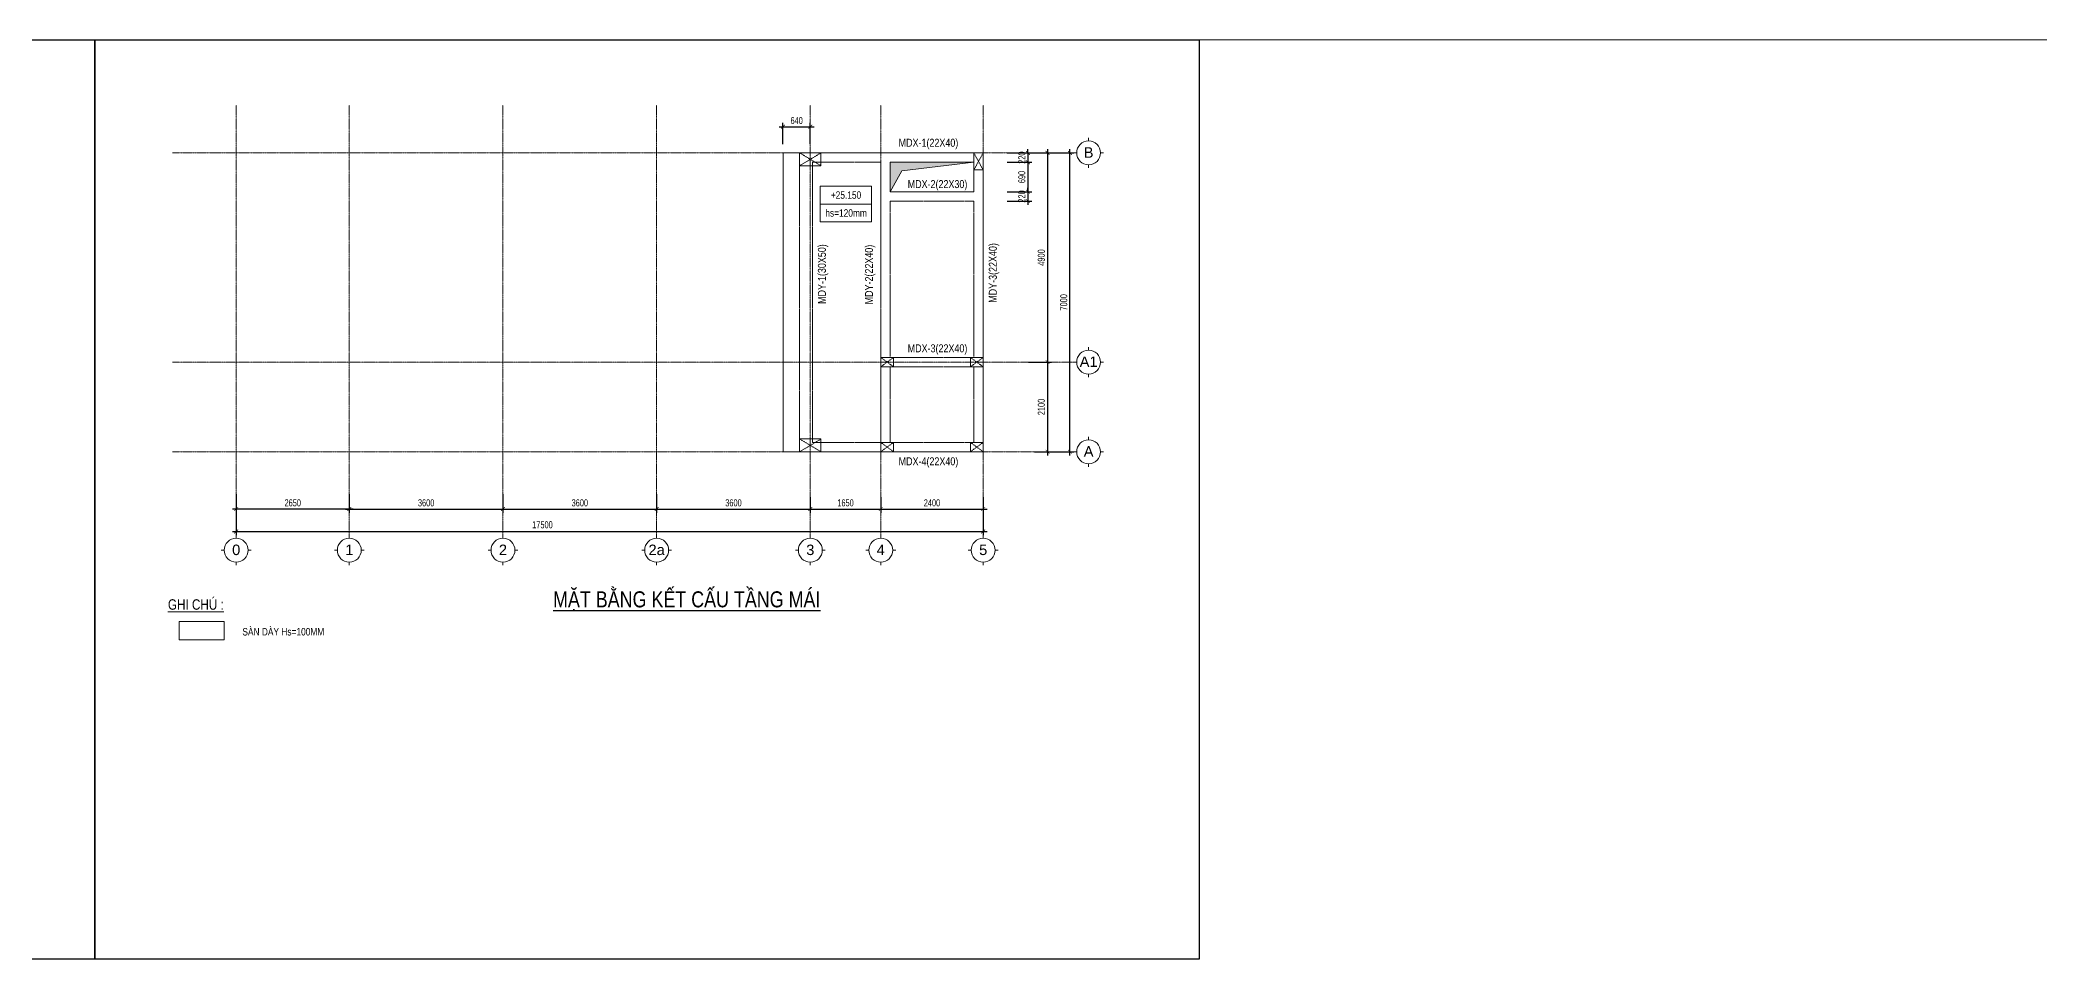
# Model space of a CAD drawing. Extents: x -165145 to 691808, y -202842 to 311040.
# Drawn here: x 315665 to 362496, y -21190 to 335 of the extents above; entities that cross this region are included whole.
import ezdxf
from ezdxf.enums import TextEntityAlignment as Align

# ---------------------------------------------------------------- set-up
doc = ezdxf.new("R2010")
doc.units = 0
doc.header["$LTSCALE"] = 10
doc.header["$MEASUREMENT"] = 0
doc.linetypes.add('CENTER', pattern=[2, 1.25, -0.25, 0.25, -0.25])
doc.linetypes.add('HIDDEN', pattern=[2.3807, 1.587, -0.7937])
doc.layers.get('0').update_dxf_attribs({"linetype": 'CONTINUOUS'})
doc.layers.get('Defpoints').update_dxf_attribs({"color": 5, "linetype": 'CONTINUOUS'})
doc.layers.add('GE_KC_AXIS', color=5, linetype='CENTER')
doc.layers.add('GE_KC_TEXT_BIG', color=4, linetype='CONTINUOUS')
for name, color, linetype, lineweight in [('GE_KC_DIM', 1, 'CONTINUOUS', 20), ('GE_KC_GHICHU', 4, 'CONTINUOUS', 20), ('GE_KC_HATCH', 250, 'CONTINUOUS', 20), ('GE_KC_NETKHUAT', 9, 'HIDDEN', 20), ('GE_KC_NETMANH', 8, 'CONTINUOUS', 20), ('GE_KC_NETTHAY', 2, 'CONTINUOUS', 20), ('GE_KC_TEXT', 4, 'CONTINUOUS', 20), ('GE_KC_TEXT TRUC', 4, 'CONTINUOUS', 20), ('GE_KC_TRUC', 5, 'CENTER', 20), ('L-SITE', 91, 'CONTINUOUS', 9)]:
    doc.layers.add(name, color=color, linetype=linetype, lineweight=lineweight)
doc.styles.add('Arial', font='arial.ttf', dxfattribs={"height": 400})
doc.styles.add('GE_KC-Arial', font='arial.ttf', dxfattribs={"width": 0.75})
doc.styles.add('VNCC-Arial', font='arial.ttf', dxfattribs={"width": 0.8})
doc.dimstyles.new('GE_KC_DIM75', dxfattribs={"dimscale": 75, "dimtxt": 2.2, "dimasz": 1.2, "dimexe": 1.2, "dimexo": 0, "dimgap": 0.8, "dimtad": 1, "dimdec": 0, "dimzin": 1, "dimdsep": 46, "dimtxsty": 'GE_KC-Arial', "dimblk": 'ARCHTICK', "dimcen": 1.2, "dimdle": 1.2, "dimclrd": 1, "dimclre": 1, "dimclrt": 4, "dimadec": 0, "dimazin": 0, "dimtfac": 1, "dimtdec": 0, "dimtix": 1, "dimtmove": 2, "dimatfit": 3, "dimfxl": 0.15, "dimtvp": 0.833333, "dimtolj": 1, "dimtzin": 0, "dimarcsym": 0})

# ---------------------------------------------------------------- blocks, each defined once
blk = doc.blocks.new('Grid - M_Grid Head - Circle-24584-TẦNG 2')
at = {"layer": 'L-SITE'}
for p, q in [((-4, 0), (-5, 0)), ((0, 4), (0, 5)), ((4, 0), (5, 0)), ((0, -4), (0, -5))]:
    blk.add_line(p, q, dxfattribs=at)
blk.add_circle((0, 0), 4, dxfattribs=at)
blk = doc.blocks.new('_ArchTick')
at = {"color": 0, "linetype": 'ByBlock', "const_width": 0.15}
blk.add_lwpolyline([(-0.5, -0.5), (0.5, 0.5)], dxfattribs=at)
blk = doc.blocks.new('*D1464')
at = {"layer": 'Defpoints', "color": 0, "transparency": 16777216}
for p in [(15914, 7000), (16882, 7000), (16048, 0)]:
    blk.add_point(p, dxfattribs=at)
at = {"layer": 'GE_KC_DIM', "color": 1, "lineweight": -2, "transparency": 16777216}
for p, q in [((16882, -90), (16882, 7090)), ((15914, 7000), (16972, 7000)), ((16048, 0), (16972, 0))]:
    blk.add_line(p, q, dxfattribs=at)
at = {"layer": 'GE_KC_DIM', "color": 1, "lineweight": -2, "transparency": 16777216, "xscale": 90, "yscale": 90, "zscale": 90}
for p, rotation in [((16882, 7000), 90), ((16882, 0), 270)]:
    blk.add_blockref('_ArchTick', p, dxfattribs=dict(at, rotation=rotation))
at = {"layer": 'GE_KC_DIM', "color": 4, "transparency": 16777216, "insert": (16737, 3500), "char_height": 165, "attachment_point": 5, "rotation": 90, "style": 'GE_KC-Arial'}
blk.add_mtext('\\A1;7000', dxfattribs=at)
blk = doc.blocks.new('*D1465')
at = {"layer": 'Defpoints', "color": 0, "transparency": 16777216}
for p in [(0, -991), (3600, -991), (3600, -1341)]:
    blk.add_point(p, dxfattribs=at)
at = {"layer": 'GE_KC_DIM', "color": 1, "lineweight": -2, "transparency": 16777216}
for p, q in [((-90, -1341), (3690, -1341)), ((0, -991), (0, -1431)), ((3600, -991), (3600, -1431))]:
    blk.add_line(p, q, dxfattribs=at)
at = {"layer": 'GE_KC_DIM', "color": 1, "lineweight": -2, "transparency": 16777216, "xscale": 90, "yscale": 90, "zscale": 90, "rotation": 180}
blk.add_blockref('_ArchTick', (0, -1341), dxfattribs=at)
at = {"layer": 'GE_KC_DIM', "color": 1, "lineweight": -2, "transparency": 16777216, "xscale": 90, "yscale": 90, "zscale": 90}
blk.add_blockref('_ArchTick', (3600, -1341), dxfattribs=at)
at = {"layer": 'GE_KC_DIM', "color": 4, "transparency": 16777216, "insert": (1800, -1197), "char_height": 165, "attachment_point": 5, "style": 'GE_KC-Arial'}
blk.add_mtext('\\A1;3600', dxfattribs=at)
blk = doc.blocks.new('*D1466')
at = {"layer": 'Defpoints', "color": 0, "transparency": 16777216}
for p in [(10800, -1062), (12450, -1062), (12450, -1341)]:
    blk.add_point(p, dxfattribs=at)
at = {"layer": 'GE_KC_DIM', "color": 1, "lineweight": -2, "transparency": 16777216}
for p, q in [((10710, -1341), (12540, -1341)), ((10800, -1062), (10800, -1431)), ((12450, -1062), (12450, -1431))]:
    blk.add_line(p, q, dxfattribs=at)
at = {"layer": 'GE_KC_DIM', "color": 1, "lineweight": -2, "transparency": 16777216, "xscale": 90, "yscale": 90, "zscale": 90, "rotation": 180}
blk.add_blockref('_ArchTick', (10800, -1341), dxfattribs=at)
at = {"layer": 'GE_KC_DIM', "color": 1, "lineweight": -2, "transparency": 16777216, "xscale": 90, "yscale": 90, "zscale": 90}
blk.add_blockref('_ArchTick', (12450, -1341), dxfattribs=at)
at = {"layer": 'GE_KC_DIM', "color": 4, "transparency": 16777216, "insert": (11625, -1197), "char_height": 165, "attachment_point": 5, "style": 'GE_KC-Arial'}
blk.add_mtext('\\A1;1650', dxfattribs=at)
blk = doc.blocks.new('*D1467')
at = {"layer": 'Defpoints', "color": 0, "transparency": 16777216}
for p in [(12450, -1062), (14850, -1062), (14850, -1341)]:
    blk.add_point(p, dxfattribs=at)
at = {"layer": 'GE_KC_DIM', "color": 1, "lineweight": -2, "transparency": 16777216}
for p, q in [((12360, -1341), (14940, -1341)), ((12450, -1062), (12450, -1431)), ((14850, -1062), (14850, -1431))]:
    blk.add_line(p, q, dxfattribs=at)
at = {"layer": 'GE_KC_DIM', "color": 1, "lineweight": -2, "transparency": 16777216, "xscale": 90, "yscale": 90, "zscale": 90, "rotation": 180}
blk.add_blockref('_ArchTick', (12450, -1341), dxfattribs=at)
at = {"layer": 'GE_KC_DIM', "color": 1, "lineweight": -2, "transparency": 16777216, "xscale": 90, "yscale": 90, "zscale": 90}
blk.add_blockref('_ArchTick', (14850, -1341), dxfattribs=at)
at = {"layer": 'GE_KC_DIM', "color": 4, "transparency": 16777216, "insert": (13650, -1197), "char_height": 165, "attachment_point": 5, "style": 'GE_KC-Arial'}
blk.add_mtext('\\A1;2400', dxfattribs=at)
blk = doc.blocks.new('*D1468')
at = {"layer": 'Defpoints', "color": 0, "transparency": 16777216}
for p in [(-2650, -991), (14850, -1062), (14850, -1866)]:
    blk.add_point(p, dxfattribs=at)
at = {"layer": 'GE_KC_DIM', "color": 1, "lineweight": -2, "transparency": 16777216}
for p, q in [((-2650, -991), (-2650, -1956)), ((14850, -1062), (14850, -1956)), ((-2740, -1866), (14940, -1866))]:
    blk.add_line(p, q, dxfattribs=at)
at = {"layer": 'GE_KC_DIM', "color": 1, "lineweight": -2, "transparency": 16777216, "xscale": 90, "yscale": 90, "zscale": 90, "rotation": 180}
blk.add_blockref('_ArchTick', (-2650, -1866), dxfattribs=at)
at = {"layer": 'GE_KC_DIM', "color": 1, "lineweight": -2, "transparency": 16777216, "xscale": 90, "yscale": 90, "zscale": 90}
blk.add_blockref('_ArchTick', (14850, -1866), dxfattribs=at)
at = {"layer": 'GE_KC_DIM', "color": 4, "transparency": 16777216, "insert": (4525, -1710), "char_height": 165, "attachment_point": 5, "style": 'GE_KC-Arial'}
blk.add_mtext('\\A1;17500', dxfattribs=at)
blk = doc.blocks.new('*D1469')
at = {"layer": 'Defpoints', "color": 0, "transparency": 16777216}
for p in [(15914, 7000), (15914, 2100), (16357, 2100)]:
    blk.add_point(p, dxfattribs=at)
at = {"layer": 'GE_KC_DIM', "color": 1, "lineweight": -2, "transparency": 16777216}
for p, q in [((16357, 7090), (16357, 2010)), ((15914, 7000), (16447, 7000)), ((15914, 2100), (16447, 2100))]:
    blk.add_line(p, q, dxfattribs=at)
at = {"layer": 'GE_KC_DIM', "color": 1, "lineweight": -2, "transparency": 16777216, "xscale": 90, "yscale": 90, "zscale": 90}
for p, rotation in [((16357, 7000), 90), ((16357, 2100), 270)]:
    blk.add_blockref('_ArchTick', p, dxfattribs=dict(at, rotation=rotation))
at = {"layer": 'GE_KC_DIM', "color": 4, "transparency": 16777216, "insert": (16212, 4550), "char_height": 165, "attachment_point": 5, "rotation": 90, "style": 'GE_KC-Arial'}
blk.add_mtext('\\A1;4900', dxfattribs=at)
blk = doc.blocks.new('*D1470')
at = {"layer": 'Defpoints', "color": 0, "transparency": 16777216}
for p in [(15914, 2100), (16048, 0), (16357, 0)]:
    blk.add_point(p, dxfattribs=at)
at = {"layer": 'GE_KC_DIM', "color": 1, "lineweight": -2, "transparency": 16777216}
for p, q in [((15914, 2100), (16447, 2100)), ((16357, 2190), (16357, -90)), ((16048, 0), (16447, 0))]:
    blk.add_line(p, q, dxfattribs=at)
at = {"layer": 'GE_KC_DIM', "color": 1, "lineweight": -2, "transparency": 16777216, "xscale": 90, "yscale": 90, "zscale": 90}
for p, rotation in [((16357, 2100), 90), ((16357, 0), 270)]:
    blk.add_blockref('_ArchTick', p, dxfattribs=dict(at, rotation=rotation))
at = {"layer": 'GE_KC_DIM', "color": 4, "transparency": 16777216, "insert": (16212, 1050), "char_height": 165, "attachment_point": 5, "rotation": 90, "style": 'GE_KC-Arial'}
blk.add_mtext('\\A1;2100', dxfattribs=at)
blk = doc.blocks.new('*D1471')
at = {"layer": 'Defpoints', "color": 0, "transparency": 16777216}
for p in [(-2650, -991), (-2650, -1341), (0, -991)]:
    blk.add_point(p, dxfattribs=at)
at = {"layer": 'GE_KC_DIM', "color": 1, "lineweight": -2, "transparency": 16777216}
for p, q in [((90, -1341), (-2740, -1341)), ((-2650, -991), (-2650, -1431)), ((0, -991), (0, -1431))]:
    blk.add_line(p, q, dxfattribs=at)
at = {"layer": 'GE_KC_DIM', "color": 1, "lineweight": -2, "transparency": 16777216, "xscale": 90, "yscale": 90, "zscale": 90, "rotation": 180}
blk.add_blockref('_ArchTick', (-2650, -1341), dxfattribs=at)
at = {"layer": 'GE_KC_DIM', "color": 1, "lineweight": -2, "transparency": 16777216, "xscale": 90, "yscale": 90, "zscale": 90}
blk.add_blockref('_ArchTick', (0, -1341), dxfattribs=at)
at = {"layer": 'GE_KC_DIM', "color": 4, "transparency": 16777216, "insert": (-1325, -1197), "char_height": 165, "attachment_point": 5, "style": 'GE_KC-Arial'}
blk.add_mtext('\\A1;2650', dxfattribs=at)
blk = doc.blocks.new('*D1472')
at = {"layer": 'Defpoints', "color": 0, "transparency": 16777216}
for p in [(3600, -991), (7200, -991), (7200, -1341)]:
    blk.add_point(p, dxfattribs=at)
at = {"layer": 'GE_KC_DIM', "color": 1, "lineweight": -2, "transparency": 16777216}
for p, q in [((3510, -1341), (7290, -1341)), ((3600, -991), (3600, -1431)), ((7200, -991), (7200, -1431))]:
    blk.add_line(p, q, dxfattribs=at)
at = {"layer": 'GE_KC_DIM', "color": 1, "lineweight": -2, "transparency": 16777216, "xscale": 90, "yscale": 90, "zscale": 90, "rotation": 180}
blk.add_blockref('_ArchTick', (3600, -1341), dxfattribs=at)
at = {"layer": 'GE_KC_DIM', "color": 1, "lineweight": -2, "transparency": 16777216, "xscale": 90, "yscale": 90, "zscale": 90}
blk.add_blockref('_ArchTick', (7200, -1341), dxfattribs=at)
at = {"layer": 'GE_KC_DIM', "color": 4, "transparency": 16777216, "insert": (5400, -1197), "char_height": 165, "attachment_point": 5, "style": 'GE_KC-Arial'}
blk.add_mtext('\\A1;3600', dxfattribs=at)
blk = doc.blocks.new('*D1473')
at = {"layer": 'Defpoints', "color": 0, "transparency": 16777216}
for p in [(7200, -991), (10800, -1062), (10800, -1341)]:
    blk.add_point(p, dxfattribs=at)
at = {"layer": 'GE_KC_DIM', "color": 1, "lineweight": -2, "transparency": 16777216}
for p, q in [((7110, -1341), (10890, -1341)), ((7200, -991), (7200, -1431)), ((10800, -1062), (10800, -1431))]:
    blk.add_line(p, q, dxfattribs=at)
at = {"layer": 'GE_KC_DIM', "color": 1, "lineweight": -2, "transparency": 16777216, "xscale": 90, "yscale": 90, "zscale": 90, "rotation": 180}
blk.add_blockref('_ArchTick', (7200, -1341), dxfattribs=at)
at = {"layer": 'GE_KC_DIM', "color": 1, "lineweight": -2, "transparency": 16777216, "xscale": 90, "yscale": 90, "zscale": 90}
blk.add_blockref('_ArchTick', (10800, -1341), dxfattribs=at)
at = {"layer": 'GE_KC_DIM', "color": 4, "transparency": 16777216, "insert": (9000, -1197), "char_height": 165, "attachment_point": 5, "style": 'GE_KC-Arial'}
blk.add_mtext('\\A1;3600', dxfattribs=at)
blk = doc.blocks.new('*D2080')
at = {"layer": 'Defpoints', "color": 0, "transparency": 16777216}
for p in [(338320, -2310), (338320, -2530), (338810, -2530)]:
    blk.add_point(p, dxfattribs=at)
at = {"layer": 'GE_KC_DIM', "color": 1, "lineweight": -2, "transparency": 16777216}
for p, q in [((338320, -2310), (338900, -2310)), ((338810, -2310), (338810, -2220)), ((338810, -2310), (338810, -2530)), ((338320, -2530), (338900, -2530)), ((338810, -2530), (338810, -2620))]:
    blk.add_line(p, q, dxfattribs=at)
at = {"layer": 'GE_KC_DIM', "color": 1, "lineweight": -2, "transparency": 16777216, "xscale": 90, "yscale": 90, "zscale": 90}
for p, rotation in [((338810, -2310), 270), ((338810, -2530), 90)]:
    blk.add_blockref('_ArchTick', p, dxfattribs=dict(at, rotation=rotation))
at = {"layer": 'GE_KC_DIM', "color": 4, "transparency": 16777216, "insert": (338666, -2420), "char_height": 165, "attachment_point": 5, "rotation": 90, "style": 'GE_KC-Arial'}
blk.add_mtext('\\A1;220', dxfattribs=at)
blk = doc.blocks.new('*D2081')
at = {"layer": 'Defpoints', "color": 0, "transparency": 16777216}
for p in [(338320, -2530), (338320, -3220), (338810, -3220)]:
    blk.add_point(p, dxfattribs=at)
at = {"layer": 'GE_KC_DIM', "color": 1, "lineweight": -2, "transparency": 16777216}
for p, q in [((338320, -2530), (338900, -2530)), ((338810, -2440), (338810, -3310)), ((338320, -3220), (338900, -3220))]:
    blk.add_line(p, q, dxfattribs=at)
at = {"layer": 'GE_KC_DIM', "color": 1, "lineweight": -2, "transparency": 16777216, "xscale": 90, "yscale": 90, "zscale": 90}
for p, rotation in [((338810, -2530), 90), ((338810, -3220), 270)]:
    blk.add_blockref('_ArchTick', p, dxfattribs=dict(at, rotation=rotation))
at = {"layer": 'GE_KC_DIM', "color": 4, "transparency": 16777216, "insert": (338666, -2875), "char_height": 165, "attachment_point": 5, "rotation": 90, "style": 'GE_KC-Arial'}
blk.add_mtext('\\A1;690', dxfattribs=at)
blk = doc.blocks.new('*D2082')
at = {"layer": 'Defpoints', "color": 0, "transparency": 16777216}
for p in [(338320, -3220), (338320, -3440), (338810, -3440)]:
    blk.add_point(p, dxfattribs=at)
at = {"layer": 'GE_KC_DIM', "color": 1, "lineweight": -2, "transparency": 16777216}
for p, q in [((338320, -3220), (338900, -3220)), ((338810, -3220), (338810, -3130)), ((338810, -3220), (338810, -3440)), ((338320, -3440), (338900, -3440)), ((338810, -3440), (338810, -3530))]:
    blk.add_line(p, q, dxfattribs=at)
at = {"layer": 'GE_KC_DIM', "color": 1, "lineweight": -2, "transparency": 16777216, "xscale": 90, "yscale": 90, "zscale": 90}
for p, rotation in [((338810, -3220), 270), ((338810, -3440), 90)]:
    blk.add_blockref('_ArchTick', p, dxfattribs=dict(at, rotation=rotation))
at = {"layer": 'GE_KC_DIM', "color": 4, "transparency": 16777216, "insert": (338666, -3330), "char_height": 165, "attachment_point": 5, "rotation": 90, "style": 'GE_KC-Arial'}
blk.add_mtext('\\A1;220', dxfattribs=at)
blk = doc.blocks.new('MBKC-MAI')
at = {"layer": 'GE_KC_HATCH'}
h = blk.add_hatch(color=256, dxfattribs=at)
h.dxf.hatch_style = 1
h.paths.add_polyline_path([(-1903, 6577), (-220, 6780), (-2180, 6780), (-2180, 6090)])
at = {"layer": 'GE_KC_HATCH', "flags": 128}
blk.add_lwpolyline([(-2180, 6090), (-1903, 6577), (-220, 6780)], dxfattribs=at)
at = {"layer": 'GE_KC_NETKHUAT'}
for p, q in [((-4300, 6780), (-4300, 220)), ((-4000, 6780), (-4000, 220)), ((-2400, 6780), (-4000, 6780)), ((-2400, 6780), (-2400, 220)), ((-2180, 5870), (-2180, 2210)), ((-220, 5870), (-2180, 5870)), ((-220, 5870), (-220, 2210)), ((-2180, 2210), (-220, 2210)), ((-2180, 1990), (-220, 1990)), ((-2180, 1990), (-2180, 220)), ((-220, 1990), (-220, 220)), ((-2400, 220), (-4000, 220)), ((-220, 220), (-2180, 220))]:
    blk.add_line(p, q, dxfattribs=at)
at = {"layer": 'GE_KC_NETTHAY'}
for p, q in [((0, 7000), (-4690, 7000)), ((-4690, 7000), (-4690, 0)), ((-2180, 6780), (-2180, 6090)), ((-220, 6780), (-2180, 6780)), ((-220, 6780), (-220, 6090)), ((0, 7000), (0, 0)), ((-220, 6090), (-2180, 6090)), ((0, 0), (-4690, 0))]:
    blk.add_line(p, q, dxfattribs=at)
blk = doc.blocks.new('A$C527e8f06')
at = {"layer": 'GE_KC_NETKHUAT'}
for p, q in [((10550, 7000), (11050, 6700)), ((11050, 7000), (10550, 6700)), ((14630, 7000), (14850, 6600)), ((14850, 7000), (14630, 6600)), ((12450, 2210), (12750, 1990)), ((12750, 2210), (12450, 1990)), ((14550, 2210), (14850, 1990)), ((14850, 2210), (14550, 1990)), ((10550, 300), (11050, 0)), ((11050, 300), (10550, 0)), ((12450, 220), (12750, 0)), ((12750, 220), (12450, 0)), ((14550, 220), (14850, 0)), ((14850, 220), (14550, 0))]:
    blk.add_line(p, q, dxfattribs=at)
at = {"layer": 'GE_KC_NETTHAY', "linetype": 'Continuous'}
for points in [[(11050, 7000), (10550, 7000), (10550, 6700), (11050, 6700)], [(14850, 7000), (14630, 7000), (14630, 6600), (14850, 6600)], [(12750, 2210), (12450, 2210), (12450, 1990), (12750, 1990)], [(14850, 2210), (14550, 2210), (14550, 1990), (14850, 1990)], [(11050, 300), (10550, 300), (10550, 0), (11050, 0)], [(12750, 220), (12450, 220), (12450, 0), (12750, 0)], [(14850, 220), (14550, 220), (14550, 0), (14850, 0)]]:
    blk.add_lwpolyline(points, close=True, dxfattribs=at)
blk = doc.blocks.new('*D2112')
at = {"layer": 'Defpoints', "color": 0, "transparency": 16777216}
for p in [(333711, -1697), (333071, -2109), (333711, -2109)]:
    blk.add_point(p, dxfattribs=at)
at = {"layer": 'GE_KC_DIM', "color": 1, "lineweight": -2, "transparency": 16777216}
for p, q in [((332981, -1697), (333801, -1697)), ((333071, -2109), (333071, -1607)), ((333711, -2109), (333711, -1607))]:
    blk.add_line(p, q, dxfattribs=at)
at = {"layer": 'GE_KC_DIM', "color": 1, "lineweight": -2, "transparency": 16777216, "xscale": 90, "yscale": 90, "zscale": 90, "rotation": 180}
blk.add_blockref('_ArchTick', (333071, -1697), dxfattribs=at)
at = {"layer": 'GE_KC_DIM', "color": 1, "lineweight": -2, "transparency": 16777216, "xscale": 90, "yscale": 90, "zscale": 90}
blk.add_blockref('_ArchTick', (333711, -1697), dxfattribs=at)
at = {"layer": 'GE_KC_DIM', "color": 4, "transparency": 16777216, "insert": (333391, -1553), "char_height": 165, "attachment_point": 5, "style": 'GE_KC-Arial'}
blk.add_mtext('\\A1;640', dxfattribs=at)
blk = doc.blocks.new('TRUC')
at = {"layer": 'GE_KC_TRUC', "ltscale": 2}
for p, q in [((-2650, -1955.6), (-2650, 8124.4)), ((0, -1955.6), (0, 8124.4)), ((3600, -1955.6), (3600, 8124.4)), ((7200, -1955.6), (7200, 8124.4)), ((10800, -1955.6), (10800, 8124.4)), ((12450, -1955.6), (12450, 8124.4)), ((14850, -1955.6), (14850, 8124.4)), ((-4139.6, 7000), (16969.7, 7000)), ((-4139.6, 2100), (16969.7, 2100)), ((-4139.6, 0), (16969.7, 0))]:
    blk.add_line(p, q, dxfattribs=at)
at = {"layer": 'GE_KC_TEXT TRUC', "lineweight": 9, "xscale": 70, "yscale": 70, "zscale": 70, "rotation": 270}
for p in [(17319.7, 7000), (17319.7, 2100), (17319.7, 0), (-2650, -2305.6), (0, -2305.6), (3600, -2305.6), (7200, -2305.6), (10800, -2305.6), (12450, -2305.6), (14850, -2305.6)]:
    blk.add_blockref('Grid - M_Grid Head - Circle-24584-TẦNG 2', p, dxfattribs=at)
at = {"layer": 'GE_KC_TEXT TRUC', "style": 'Arial'}
for s, p in [('B', (17319.7, 6886.4)), ('A1', (17319.7, 1986.4)), ('A', (17319.7, -113.6)), ('0', (-2650, -2419.2)), ('1', (0, -2419.2)), ('2', (3600, -2419.2)), ('2a', (7200, -2419.2)), ('3', (10800, -2419.2)), ('4', (12450, -2419.2)), ('5', (14850, -2419.2))]:
    blk.add_text(s, height=245, dxfattribs=at).set_placement(p, align=Align.CENTER)
at = {"layer": 'GE_KC_DIM'}
for base, p1, p2, picture, middle in [((16881.7, 7000), (16048.4, 0), (15914.3, 7000), '*D1464', (16737.4, 3500)), ((16356.7, 2100), (15914.3, 7000), (15914.3, 2100), '*D1469', (16212.4, 4550)), ((16356.7, 0), (15914.3, 2100), (16048.4, 0), '*D1470', (16212.4, 1050))]:
    dim = blk.add_linear_dim(base=base, p1=p1, p2=p2, angle=90, dimstyle='GE_KC_DIM75', dxfattribs=at)
    dim.commit()
    dim.dimension.update_dxf_attribs({"geometry": picture, "text_midpoint": middle})
dim = blk.add_linear_dim(base=(14850, -1866.2), p1=(-2650, -990.7), p2=(14850, -1061.9), dimstyle='GE_KC_DIM75', dxfattribs=at)
dim.commit()
dim.dimension.update_dxf_attribs({"geometry": '*D1468', "text_midpoint": (4525, -1710.5), "dimtype": 128})
for base, p1, p2, picture, middle in [((-2650, -1341.2), (0, -990.7), (-2650, -990.7), '*D1471', (-1325, -1197)), ((3600, -1341.2), (0, -990.7), (3600, -990.7), '*D1465', (1800, -1196.9)), ((7200, -1341.2), (3600, -990.7), (7200, -990.7), '*D1472', (5400, -1196.9)), ((10800, -1341.2), (7200, -990.7), (10800, -1061.9), '*D1473', (9000, -1196.9)), ((12450, -1341.2), (10800, -1061.9), (12450, -1061.9), '*D1466', (11625, -1197)), ((14850, -1341.2), (12450, -1061.9), (14850, -1061.9), '*D1467', (13650, -1197))]:
    dim = blk.add_linear_dim(base=base, p1=p1, p2=p2, dimstyle='GE_KC_DIM75', dxfattribs=at)
    dim.commit()
    dim.dimension.update_dxf_attribs({"geometry": picture, "text_midpoint": middle})

msp = doc.modelspace()

# ---------------------------------------------------------------- linework, layer by layer
at = {"layer": 'Defpoints'}
for points in [[(291072.50782, 334.78621), (316947.50782, 334.78621), (316947.50782, -21190.21379), (291072.50782, -21190.21379)], [(316947.50782, 334.78621), (342822.50782, 334.78621), (342822.50782, -21190.21379), (316947.50782, -21190.21379)]]:
    msp.add_lwpolyline(points, close=True, dxfattribs=at)
at = {"layer": 'GE_KC_GHICHU', "color": 8}
for points in [[(335143.8557, -3086.77865), (333944.03841, -3086.77865), (333944.03841, -3506.77865), (335143.8557, -3506.77865)], [(335143.8557, -3506.77865), (333944.03841, -3506.77865), (333944.03841, -3926.77865), (335143.8557, -3926.77865)]]:
    msp.add_lwpolyline(points, close=True, dxfattribs=at)
at = {"layer": 'GE_KC_NETMANH'}
msp.add_line((174130.40086, 334.78621), (385223.40086, 334.78621), dxfattribs=at)
at = {"layer": 'GE_KC_NETTHAY'}
msp.add_lwpolyline([(318923.71834, -13288.4948), (319976.05898, -13288.4948), (319976.05898, -13711.79162), (318923.71834, -13711.79162)], close=True, dxfattribs=at)

# ---------------------------------------------------------------- block references
at = {"layer": 'GE_KC_AXIS', "linetype": 'Continuous'}
msp.add_blockref('TRUC', (322911.45846, -9309.91727), dxfattribs=at)
at = {"layer": 'GE_KC_NETKHUAT'}
msp.add_blockref('A$C527e8f06', (322911.45846, -9309.91727), dxfattribs=at)
at = {"layer": 'GE_KC_TEXT'}
msp.add_blockref('MBKC-MAI', (337761.45846, -9309.91727), dxfattribs=at)

# ---------------------------------------------------------------- texts
at = {"layer": 'GE_KC_GHICHU', "color": 4, "style": 'GE_KC-Arial', "width": 0.8}
msp.add_text('+25.150', height=175, dxfattribs=at).set_placement((334547.5972, -3296.77865), align=Align.MIDDLE_CENTER)
at = {"layer": 'GE_KC_GHICHU', "color": 3, "style": 'GE_KC-Arial', "width": 0.8}
msp.add_text('hs=120mm', height=175, dxfattribs=at).set_placement((334549.14904, -3716.77865), align=Align.MIDDLE_CENTER)
at = {"layer": 'GE_KC_NETTHAY', "color": 4, "style": 'VNCC-Arial', "width": 0.8}
msp.add_text('%%UGHI CHÚ :', height=245, dxfattribs=at).set_placement((318662.25493, -13083.09957), align=Align.BOTTOM_LEFT)
msp.add_text('SÀN DÀY Hs=100MM', height=175, dxfattribs=at).set_placement((320406.36924, -13612.69104))
at = {"layer": 'GE_KC_TEXT', "linetype": 'Continuous', "style": 'GE_KC-Arial', "width": 0.8}
for s, p in [('MDX-1(22X40)', (335780.61514, -2166.03956)), ('MDX-2(22X30)', (335992.75779, -3133.87544)), ('MDX-3(22X40)', (335992.75779, -6980.7764)), ('MDX-4(22X40)', (335780.61514, -9627.0787))]:
    msp.add_text(s, height=187.5, dxfattribs=at).set_placement(p)
for s, p in [('MDY-1(30X50)', (334076.46165, -5846.66914)), ('MDY-2(22X40)', (335179.18503, -5858.20792)), ('MDY-3(22X40)', (338080.72805, -5819.74453))]:
    msp.add_text(s, height=187.5, rotation=90, dxfattribs=at).set_placement(p)
at = {"layer": 'GE_KC_TEXT_BIG', "style": 'GE_KC-Arial', "width": 0.8}
msp.add_text('%%UMẶT BẰNG KẾT CẤU TẦNG MÁI', height=375, dxfattribs=at).set_placement((330816.15354, -12953.44784), align=Align.CENTER)

# ---------------------------------------------------------------- dimensions: what is measured, and where the dimension line sits
at = {"layer": 'GE_KC_DIM'}
dim = msp.add_linear_dim(base=(333711.45846, -1697.39608), p1=(333071.45846, -2109.11589), p2=(333711.45846, -2109.11589), dimstyle='GE_KC_DIM75', dxfattribs=at)
dim.commit()
dim.dimension.update_dxf_attribs({"geometry": '*D2112', "text_midpoint": (333391.45846, -1553.15154)})
for base, p1, p2, picture, middle in [((338810.25738, -2529.9178), (338319.66112, -2309.9178), (338319.66112, -2529.9178), '*D2080', (338666.01283, -2419.9178)), ((338810.25738, -3219.89301), (338319.66112, -2529.9178), (338319.66112, -3219.89301), '*D2081', (338666.01283, -2874.9054)), ((338810.25738, -3439.89301), (338319.66112, -3219.89301), (338319.66112, -3439.89301), '*D2082', (338666.01283, -3329.89301))]:
    dim = msp.add_linear_dim(base=base, p1=p1, p2=p2, angle=90, dimstyle='GE_KC_DIM75', dxfattribs=at)
    dim.commit()
    dim.dimension.update_dxf_attribs({"geometry": picture, "text_midpoint": middle})

doc.saveas('drawing.dxf')
